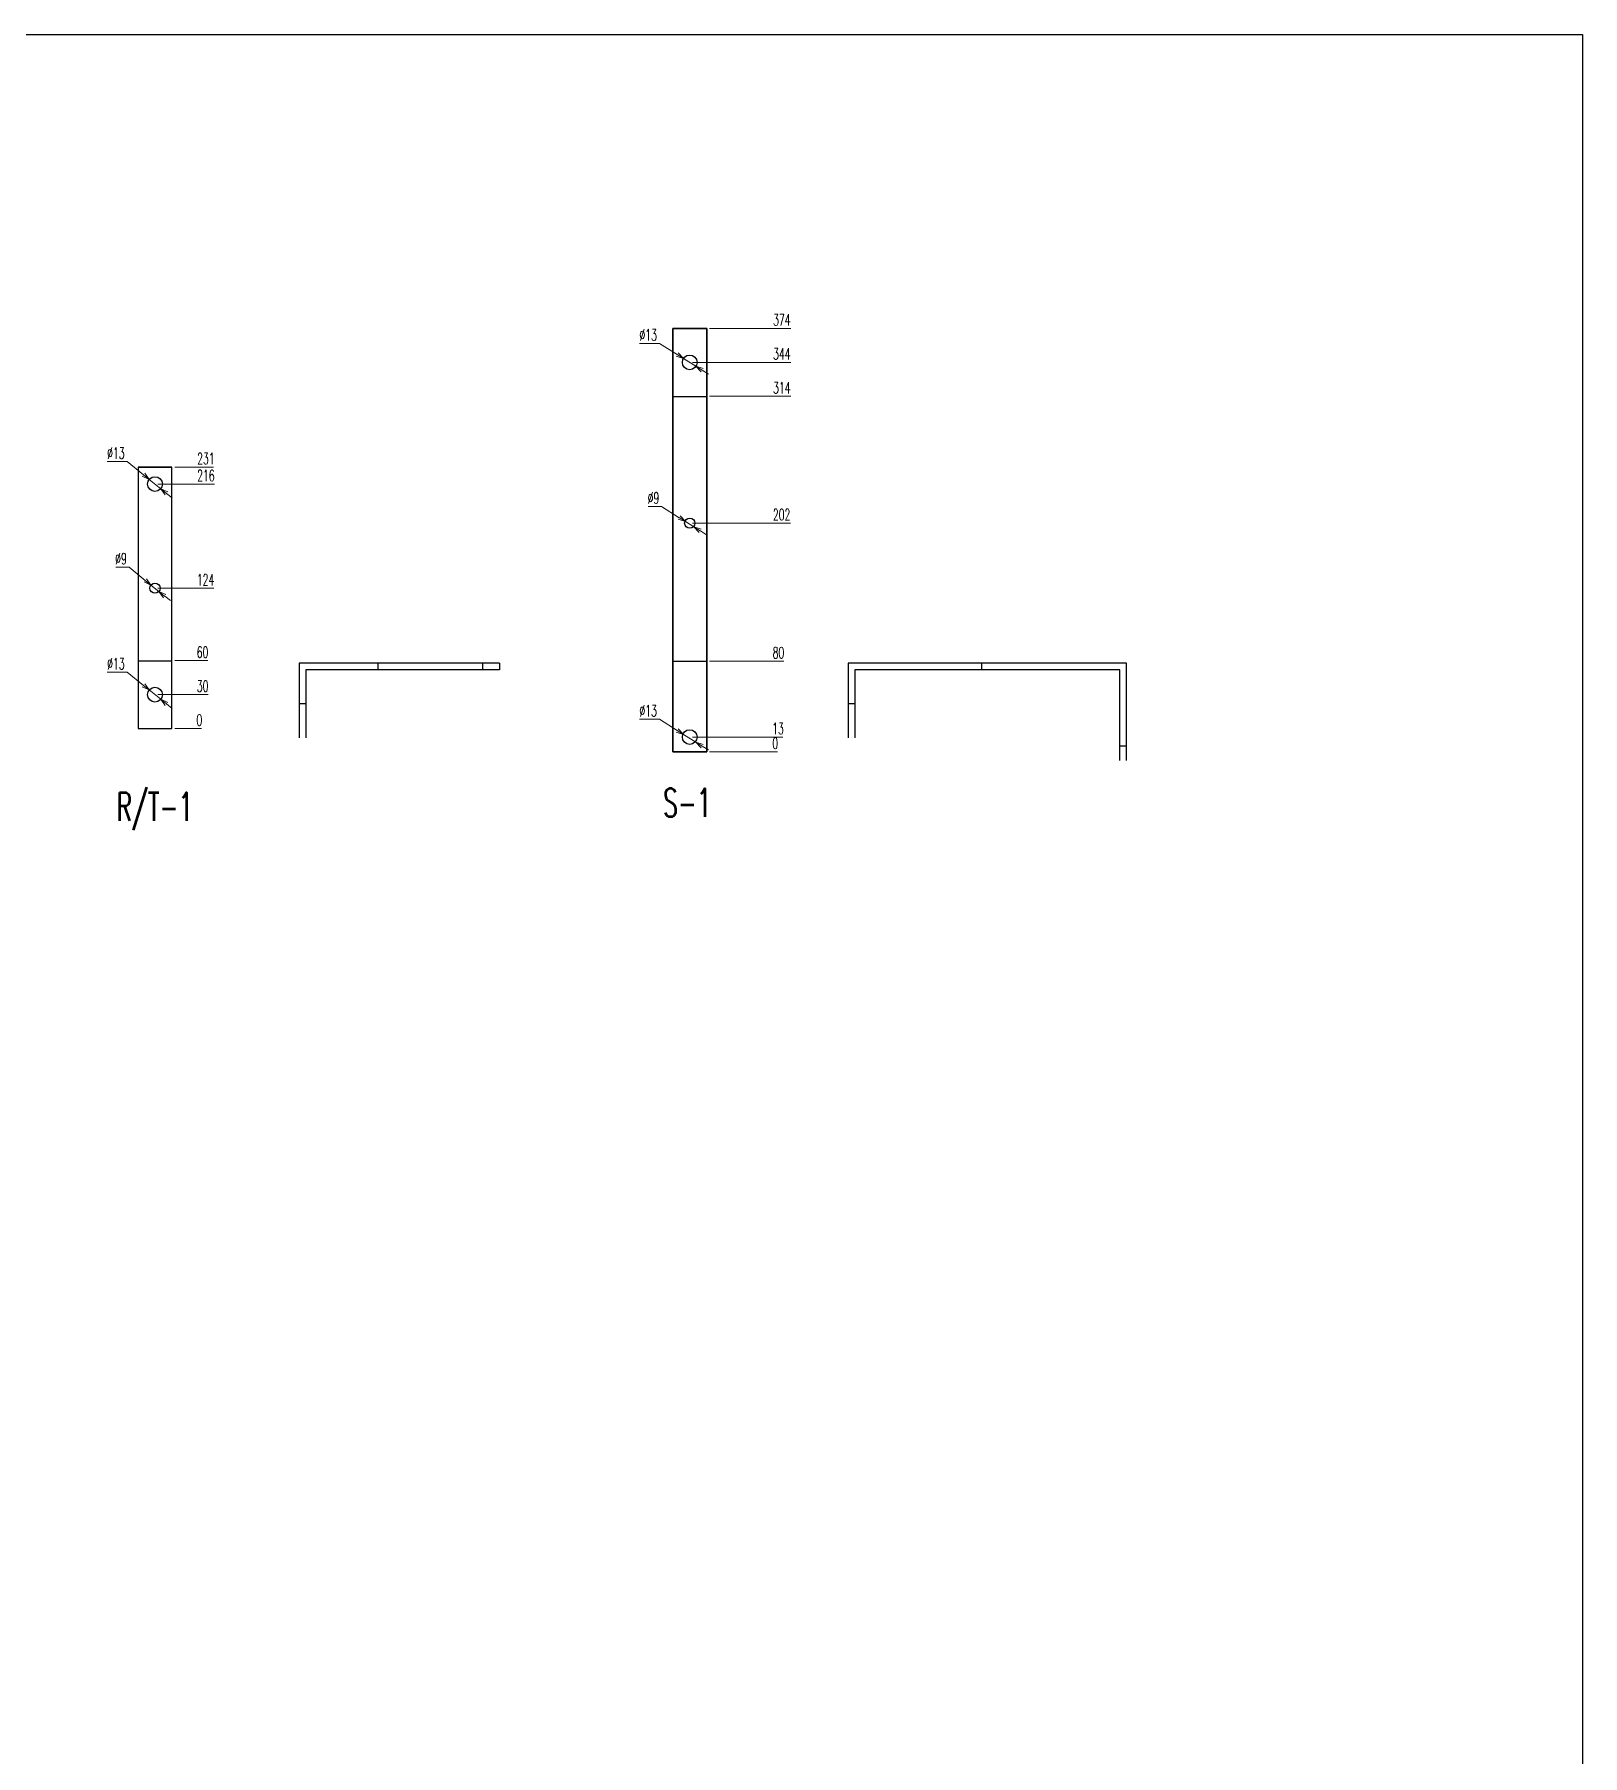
# Model space of a CAD drawing. Header units: millimetres. Extents: x -28296 to 1159, y -35880 to -26991.
# Drawn here: x -22300 to -20932, y -28511 to -26991 of the extents above; entities that cross this region are included whole.
import ezdxf
from ezdxf.enums import TextEntityAlignment as Align

# ---------------------------------------------------------------- set-up
doc = ezdxf.new("R2010")
doc.units = ezdxf.units.MM
doc.header["$LTSCALE"] = 3
doc.layers.add('@.VISIBLE', color=7, linetype='Continuous')
doc.layers.add('dim', color=7, linetype='Continuous')
doc.styles.add('Ann_w01', font='romans.shx', dxfattribs={"width": 0.6, "bigfont": 'chineset.shx'})
doc.dimstyles.new('Dim 01_SC05', dxfattribs={"dimscale": 5, "dimtxt": 2, "dimasz": 1.3, "dimexe": 0.5, "dimexo": 0.5, "dimgap": 0.5, "dimtad": 1, "dimtoh": 1, "dimdec": 1, "dimzin": 12, "dimdsep": 46, "dimtxsty": 'Ann_w01', "dimblk": 'OPEN30', "dimcen": 1.5, "dimclrd": 6, "dimclre": 6, "dimclrt": 3, "dimadec": 1, "dimazin": 3, "dimtm": 1e-09, "dimtfac": 1, "dimtdec": 1, "dimtmove": 0, "dimatfit": 3, "dimldrblk": 'OPEN30', "dimfxl": 1, "dimtolj": 1, "dimlwd": 20, "dimlwe": 20, "dimarcsym": 0})

# ---------------------------------------------------------------- blocks, each defined once
blk = doc.blocks.new('*D1268')
at = {"layer": '@.VISIBLE', "color": 6, "lineweight": 20, "transparency": 16777216}
blk.add_line((-22175.8, -27604.1), (-22152.1, -27604.1), dxfattribs=at)
at = {"layer": 'Defpoints', "color": 0, "transparency": 16777216}
for p in [(-22193.3, -27604.1), (-22178.3, -27604.1), (-22158.6, -27604.1)]:
    blk.add_point(p, dxfattribs=at)
at = {"layer": '@.VISIBLE', "color": 3, "transparency": 16777216, "insert": (-22154.1, -27596.6), "char_height": 10, "attachment_point": 5, "style": 'Ann_w01'}
blk.add_mtext('\\A1;0', dxfattribs=at)
blk = doc.blocks.new('_Open30')
at = {"color": 0, "linetype": 'ByBlock', "lineweight": -2}
for p, q in [((-1, 0.27), (0, 0)), ((0, 0), (-1, -0.27)), ((0, 0), (-1, 0))]:
    blk.add_line(p, q, dxfattribs=at)
blk = doc.blocks.new('*D1269')
at = {"layer": '@.VISIBLE', "color": 6, "lineweight": 20, "transparency": 16777216}
blk.add_line((-22190.8, -27574.1), (-22146.3, -27574.1), dxfattribs=at)
at = {"layer": 'Defpoints', "color": 0, "transparency": 16777216}
for p in [(-22193.3, -27574.1), (-22158.6, -27574.1), (-22193.3, -27604.1)]:
    blk.add_point(p, dxfattribs=at)
at = {"layer": '@.VISIBLE', "color": 3, "transparency": 16777216, "insert": (-22151.2, -27566.6), "char_height": 10, "attachment_point": 5, "style": 'Ann_w01'}
blk.add_mtext('\\A1;30', dxfattribs=at)
blk = doc.blocks.new('*D1270')
at = {"layer": '@.VISIBLE', "color": 6, "lineweight": 20, "transparency": 16777216}
blk.add_line((-22175.8, -27544.1), (-22146.6, -27544.1), dxfattribs=at)
at = {"layer": 'Defpoints', "color": 0, "transparency": 16777216}
for p in [(-22178.3, -27544.1), (-22158.6, -27544.1), (-22193.3, -27604.1)]:
    blk.add_point(p, dxfattribs=at)
at = {"layer": '@.VISIBLE', "color": 3, "transparency": 16777216, "insert": (-22151.3, -27536.6), "char_height": 10, "attachment_point": 5, "style": 'Ann_w01'}
blk.add_mtext('\\A1;60', dxfattribs=at)
blk = doc.blocks.new('*D1271')
at = {"layer": '@.VISIBLE', "color": 6, "lineweight": 20, "transparency": 16777216}
blk.add_line((-22190.8, -27480.1), (-22141.2, -27480.1), dxfattribs=at)
at = {"layer": 'Defpoints', "color": 0, "transparency": 16777216}
for p in [(-22193.3, -27480.1), (-22158.6, -27480.1), (-22193.3, -27604.1)]:
    blk.add_point(p, dxfattribs=at)
at = {"layer": '@.VISIBLE', "color": 3, "transparency": 16777216, "insert": (-22148.6, -27472.6), "char_height": 10, "attachment_point": 5, "style": 'Ann_w01'}
blk.add_mtext('\\A1;124', dxfattribs=at)
blk = doc.blocks.new('*D1272')
at = {"layer": '@.VISIBLE', "color": 6, "lineweight": 20, "transparency": 16777216}
blk.add_line((-22190.8, -27388.1), (-22140.6, -27388.1), dxfattribs=at)
at = {"layer": 'Defpoints', "color": 0, "transparency": 16777216}
for p in [(-22193.3, -27388.1), (-22158.6, -27388.1), (-22193.3, -27604.1)]:
    blk.add_point(p, dxfattribs=at)
at = {"layer": '@.VISIBLE', "color": 3, "transparency": 16777216, "insert": (-22148.3, -27380.6), "char_height": 10, "attachment_point": 5, "style": 'Ann_w01'}
blk.add_mtext('\\A1;216', dxfattribs=at)
blk = doc.blocks.new('*D1273')
at = {"layer": '@.VISIBLE', "color": 6, "lineweight": 20, "transparency": 16777216}
blk.add_line((-22175.8, -27373.1), (-22141.5, -27373.1), dxfattribs=at)
at = {"layer": 'Defpoints', "color": 0, "transparency": 16777216}
for p in [(-22178.3, -27373.1), (-22157.7, -27373.1), (-22193.3, -27604.1)]:
    blk.add_point(p, dxfattribs=at)
at = {"layer": '@.VISIBLE', "color": 3, "transparency": 16777216, "insert": (-22148.3, -27365.6), "char_height": 10, "attachment_point": 5, "style": 'Ann_w01'}
blk.add_mtext('\\A1;231', dxfattribs=at)
blk = doc.blocks.new('*D1274')
at = {"layer": '@.VISIBLE', "color": 6, "lineweight": 20, "transparency": 16777216}
for p, q in [((-22227.8, -27461.5), (-22216.2, -27461.5)), ((-22216.2, -27461.5), (-22201.8, -27473.2)), ((-22189.8, -27483), (-22196.8, -27477.3)), ((-22184.7, -27487), (-22179.7, -27491.1))]:
    blk.add_line(p, q, dxfattribs=at)
at = {"layer": 'Defpoints', "color": 0, "transparency": 16777216}
for p in [(-22196.8, -27477.3), (-22189.8, -27483)]:
    blk.add_point(p, dxfattribs=at)
at = {"layer": '@.VISIBLE', "color": 6, "lineweight": 20, "transparency": 16777216, "xscale": 6.5, "yscale": 6.5, "zscale": 6.5}
for p, rotation in [((-22196.8, -27477.3), 320.9728961270935), ((-22189.8, -27483), 140.9728961270935)]:
    blk.add_blockref('_Open30', p, dxfattribs=dict(at, rotation=rotation))
at = {"layer": '@.VISIBLE', "color": 3, "transparency": 16777216, "insert": (-22223.3, -27454), "char_height": 10, "attachment_point": 5, "style": 'Ann_w01'}
blk.add_mtext('\\A1;∅9', dxfattribs=at)
blk = doc.blocks.new('*D1275')
at = {"layer": '@.VISIBLE', "color": 6, "lineweight": 20, "transparency": 16777216}
for p, q in [((-22235.4, -27368.3), (-22217.7, -27368.3)), ((-22217.7, -27368.3), (-22203.4, -27379.9)), ((-22188.2, -27392.2), (-22198.3, -27384)), ((-22183.2, -27396.3), (-22178.1, -27400.4))]:
    blk.add_line(p, q, dxfattribs=at)
at = {"layer": 'Defpoints', "color": 0, "transparency": 16777216}
for p in [(-22198.3, -27384), (-22188.2, -27392.2)]:
    blk.add_point(p, dxfattribs=at)
at = {"layer": '@.VISIBLE', "color": 6, "lineweight": 20, "transparency": 16777216, "xscale": 6.5, "yscale": 6.5, "zscale": 6.5}
for p, rotation in [((-22198.3, -27384), 320.9728961271513), ((-22188.2, -27392.2), 140.9728961271513)]:
    blk.add_blockref('_Open30', p, dxfattribs=dict(at, rotation=rotation))
at = {"layer": '@.VISIBLE', "color": 3, "transparency": 16777216, "insert": (-22227.8, -27360.8), "char_height": 10, "attachment_point": 5, "style": 'Ann_w01'}
blk.add_mtext('\\A1;∅13', dxfattribs=at)
blk = doc.blocks.new('*D1276')
at = {"layer": '@.VISIBLE', "color": 6, "lineweight": 20, "transparency": 16777216}
for p, q in [((-22235.4, -27554.3), (-22217.7, -27554.3)), ((-22217.7, -27554.3), (-22203.4, -27565.9)), ((-22188.2, -27578.2), (-22198.3, -27570)), ((-22183.2, -27582.3), (-22178.1, -27586.4))]:
    blk.add_line(p, q, dxfattribs=at)
at = {"layer": 'Defpoints', "color": 0, "transparency": 16777216}
for p in [(-22198.3, -27570), (-22188.2, -27578.2)]:
    blk.add_point(p, dxfattribs=at)
at = {"layer": '@.VISIBLE', "color": 6, "lineweight": 20, "transparency": 16777216, "xscale": 6.5, "yscale": 6.5, "zscale": 6.5}
for p, rotation in [((-22198.3, -27570), 320.9728961272641), ((-22188.2, -27578.2), 140.9728961272641)]:
    blk.add_blockref('_Open30', p, dxfattribs=dict(at, rotation=rotation))
at = {"layer": '@.VISIBLE', "color": 3, "transparency": 16777216, "insert": (-22227.8, -27546.8), "char_height": 10, "attachment_point": 5, "style": 'Ann_w01'}
blk.add_mtext('\\A1;∅13', dxfattribs=at)
blk = doc.blocks.new('*D1277')
at = {"layer": '@.VISIBLE', "color": 6, "lineweight": 20, "transparency": 16777216}
for p, q in [((-21757.6, -27407.9), (-21745.9, -27407.9)), ((-21745.9, -27407.9), (-21730.3, -27417.8)), ((-21717.2, -27426), (-21724.8, -27421.2)), ((-21711.6, -27429.5), (-21706.1, -27432.9))]:
    blk.add_line(p, q, dxfattribs=at)
at = {"layer": 'Defpoints', "color": 0, "transparency": 16777216}
for p in [(-21724.8, -27421.2), (-21717.2, -27426)]:
    blk.add_point(p, dxfattribs=at)
at = {"layer": '@.VISIBLE', "color": 6, "lineweight": 20, "transparency": 16777216, "xscale": 6.5, "yscale": 6.5, "zscale": 6.5}
for p, rotation in [((-21724.8, -27421.2), 327.8551706037724), ((-21717.2, -27426), 147.8551706037724)]:
    blk.add_blockref('_Open30', p, dxfattribs=dict(at, rotation=rotation))
at = {"layer": '@.VISIBLE', "color": 3, "transparency": 16777216, "insert": (-21753, -27400.4), "char_height": 10, "attachment_point": 5, "style": 'Ann_w01'}
blk.add_mtext('\\A1;∅9', dxfattribs=at)
blk = doc.blocks.new('*D1278')
at = {"layer": '@.VISIBLE', "color": 6, "lineweight": 20, "transparency": 16777216}
for p, q in [((-21765.3, -27263.9), (-21747.6, -27263.9)), ((-21747.6, -27263.9), (-21732, -27273.7)), ((-21715.5, -27284.1), (-21726.5, -27277.2)), ((-21710, -27287.5), (-21704.5, -27291))]:
    blk.add_line(p, q, dxfattribs=at)
at = {"layer": 'Defpoints', "color": 0, "transparency": 16777216}
for p in [(-21726.5, -27277.2), (-21715.5, -27284.1)]:
    blk.add_point(p, dxfattribs=at)
at = {"layer": '@.VISIBLE', "color": 6, "lineweight": 20, "transparency": 16777216, "xscale": 6.5, "yscale": 6.5, "zscale": 6.5}
for p, rotation in [((-21726.5, -27277.2), 327.8551706038559), ((-21715.5, -27284.1), 147.8551706038559)]:
    blk.add_blockref('_Open30', p, dxfattribs=dict(at, rotation=rotation))
at = {"layer": '@.VISIBLE', "color": 3, "transparency": 16777216, "insert": (-21757.7, -27256.4), "char_height": 10, "attachment_point": 5, "style": 'Ann_w01'}
blk.add_mtext('\\A1;∅13', dxfattribs=at)
blk = doc.blocks.new('*D1279')
at = {"layer": '@.VISIBLE', "color": 6, "lineweight": 20, "transparency": 16777216}
for p, q in [((-21765.3, -27595.9), (-21747.6, -27595.9)), ((-21747.6, -27595.9), (-21732, -27605.7)), ((-21715.5, -27616.1), (-21726.5, -27609.2)), ((-21710, -27619.5), (-21704.5, -27623))]:
    blk.add_line(p, q, dxfattribs=at)
at = {"layer": 'Defpoints', "color": 0, "transparency": 16777216}
for p in [(-21726.5, -27609.2), (-21715.5, -27616.1)]:
    blk.add_point(p, dxfattribs=at)
at = {"layer": '@.VISIBLE', "color": 6, "lineweight": 20, "transparency": 16777216, "xscale": 6.5, "yscale": 6.5, "zscale": 6.5}
for p, rotation in [((-21726.5, -27609.2), 327.8551706039172), ((-21715.5, -27616.1), 147.8551706039171)]:
    blk.add_blockref('_Open30', p, dxfattribs=dict(at, rotation=rotation))
at = {"layer": '@.VISIBLE', "color": 3, "transparency": 16777216, "insert": (-21757.7, -27588.4), "char_height": 10, "attachment_point": 5, "style": 'Ann_w01'}
blk.add_mtext('\\A1;∅13', dxfattribs=at)
blk = doc.blocks.new('*D1280')
at = {"layer": '@.VISIBLE', "color": 6, "lineweight": 20, "transparency": 16777216}
blk.add_line((-21703.5, -27624.6), (-21643.5, -27624.6), dxfattribs=at)
at = {"layer": 'Defpoints', "color": 0, "transparency": 16777216}
for p in [(-21721, -27624.6), (-21706, -27624.6), (-21650, -27624.6)]:
    blk.add_point(p, dxfattribs=at)
at = {"layer": '@.VISIBLE', "color": 3, "transparency": 16777216, "insert": (-21645.5, -27617.1), "char_height": 10, "attachment_point": 5, "style": 'Ann_w01'}
blk.add_mtext('\\A1;0', dxfattribs=at)
blk = doc.blocks.new('*D1281')
at = {"layer": '@.VISIBLE', "color": 6, "lineweight": 20, "transparency": 16777216}
blk.add_line((-21718.5, -27611.6), (-21638.6, -27611.6), dxfattribs=at)
at = {"layer": 'Defpoints', "color": 0, "transparency": 16777216}
for p in [(-21721, -27611.6), (-21650, -27611.6), (-21721, -27624.6)]:
    blk.add_point(p, dxfattribs=at)
at = {"layer": '@.VISIBLE', "color": 3, "transparency": 16777216, "insert": (-21643, -27604.1), "char_height": 10, "attachment_point": 5, "style": 'Ann_w01'}
blk.add_mtext('\\A1;13', dxfattribs=at)
blk = doc.blocks.new('*D1282')
at = {"layer": '@.VISIBLE', "color": 6, "lineweight": 20, "transparency": 16777216}
blk.add_line((-21703.5, -27544.6), (-21637.8, -27544.6), dxfattribs=at)
at = {"layer": 'Defpoints', "color": 0, "transparency": 16777216}
for p in [(-21706, -27544.6), (-21650, -27544.6), (-21721, -27624.6)]:
    blk.add_point(p, dxfattribs=at)
at = {"layer": '@.VISIBLE', "color": 3, "transparency": 16777216, "insert": (-21642.6, -27537.1), "char_height": 10, "attachment_point": 5, "style": 'Ann_w01'}
blk.add_mtext('\\A1;80', dxfattribs=at)
blk = doc.blocks.new('*D1283')
at = {"layer": '@.VISIBLE', "color": 6, "lineweight": 20, "transparency": 16777216}
blk.add_line((-21718.5, -27422.6), (-21632, -27422.6), dxfattribs=at)
at = {"layer": 'Defpoints', "color": 0, "transparency": 16777216}
for p in [(-21721, -27422.6), (-21650, -27422.6), (-21721, -27624.6)]:
    blk.add_point(p, dxfattribs=at)
at = {"layer": '@.VISIBLE', "color": 3, "transparency": 16777216, "insert": (-21639.8, -27415.1), "char_height": 10, "attachment_point": 5, "style": 'Ann_w01'}
blk.add_mtext('\\A1;202', dxfattribs=at)
blk = doc.blocks.new('*D1284')
at = {"layer": '@.VISIBLE', "color": 6, "lineweight": 20, "transparency": 16777216}
blk.add_line((-21703.5, -27310.6), (-21631.8, -27310.6), dxfattribs=at)
at = {"layer": 'Defpoints', "color": 0, "transparency": 16777216}
for p in [(-21706, -27310.6), (-21650, -27310.6), (-21721, -27624.6)]:
    blk.add_point(p, dxfattribs=at)
at = {"layer": '@.VISIBLE', "color": 3, "transparency": 16777216, "insert": (-21639.6, -27303.1), "char_height": 10, "attachment_point": 5, "style": 'Ann_w01'}
blk.add_mtext('\\A1;314', dxfattribs=at)
blk = doc.blocks.new('*D1285')
at = {"layer": '@.VISIBLE', "color": 6, "lineweight": 20, "transparency": 16777216}
blk.add_line((-21718.5, -27280.6), (-21631.8, -27280.6), dxfattribs=at)
at = {"layer": 'Defpoints', "color": 0, "transparency": 16777216}
for p in [(-21721, -27280.6), (-21650, -27280.6), (-21721, -27624.6)]:
    blk.add_point(p, dxfattribs=at)
at = {"layer": '@.VISIBLE', "color": 3, "transparency": 16777216, "insert": (-21639.6, -27273.1), "char_height": 10, "attachment_point": 5, "style": 'Ann_w01'}
blk.add_mtext('\\A1;344', dxfattribs=at)
blk = doc.blocks.new('*D1286')
at = {"layer": '@.VISIBLE', "color": 6, "lineweight": 20, "transparency": 16777216}
blk.add_line((-21703.5, -27250.6), (-21631.8, -27250.6), dxfattribs=at)
at = {"layer": 'Defpoints', "color": 0, "transparency": 16777216}
for p in [(-21706, -27250.6), (-21650, -27250.6), (-21721, -27624.6)]:
    blk.add_point(p, dxfattribs=at)
at = {"layer": '@.VISIBLE', "color": 3, "transparency": 16777216, "insert": (-21639.6, -27243.1), "char_height": 10, "attachment_point": 5, "style": 'Ann_w01'}
blk.add_mtext('\\A1;374', dxfattribs=at)

msp = doc.modelspace()

# ---------------------------------------------------------------- linework, layer by layer
at = {"layer": '@.VISIBLE', "color": 2}
for p, q in [((-21735.96, -27250.61), (-21705.96, -27250.61)), ((-21735.96, -27310.61), (-21705.96, -27310.61)), ((-21735.96, -27544.61), (-21705.96, -27544.61)), ((-21575.07, -27582.3), (-21581.07, -27582.3)), ((-21735.96, -27624.61), (-21705.96, -27624.61))]:
    msp.add_line(p, q, dxfattribs=at)
at = {"layer": '@.VISIBLE', "color": 1}
for p, q in [((-22208.27, -27373.12), (-22178.27, -27373.12)), ((-22208.27, -27544.12), (-22178.27, -27544.12)), ((-22060.01, -27582.3), (-22066.01, -27582.3)), ((-22208.27, -27604.12), (-22178.27, -27604.12))]:
    msp.add_line(p, q, dxfattribs=at)
at = {"layer": '@.VISIBLE'}
for p, q in [((-21996.01, -27552.3), (-21996.01, -27546.3)), ((-21904.01, -27546.3), (-21904.01, -27552.3)), ((-21889.01, -27546.3), (-21889.01, -27552.3)), ((-21463.07, -27552.3), (-21463.07, -27546.3)), ((-21341.07, -27619.3), (-21335.07, -27619.3))]:
    msp.add_line(p, q, dxfattribs=at)
msp.add_lwpolyline([(-20932.38, -30673.43), (-23686.62, -30673.43), (-23686.62, -26990.92), (-20932.38, -26990.92)], close=True, dxfattribs=at)
at = {"layer": '@.VISIBLE', "color": 2}
for points in [[(-21735.96, -27624.61), (-21705.96, -27624.61), (-21705.96, -27250.61), (-21735.96, -27250.61)], [(-21735.96, -27250.61), (-21705.96, -27250.61), (-21705.96, -27624.61), (-21735.96, -27624.61)]]:
    msp.add_lwpolyline(points, close=True, dxfattribs=at)
at = {"layer": '@.VISIBLE', "color": 1}
msp.add_lwpolyline([(-22208.27, -27604.12), (-22178.27, -27604.12), (-22178.27, -27373.12), (-22208.27, -27373.12)], close=True, dxfattribs=at)
for points in [[(-21889.01, -27546.3), (-22066.01, -27546.3), (-22066.01, -27612.3)], [(-21889.01, -27552.3), (-22060.01, -27552.3), (-22060.01, -27612.3)]]:
    msp.add_lwpolyline(points, dxfattribs=at)
at = {"layer": '@.VISIBLE', "color": 2}
for points in [[(-21533.07, -27546.3), (-21581.07, -27546.3), (-21581.07, -27612.3)], [(-21335.07, -27632.3), (-21335.07, -27546.3), (-21581.07, -27546.3), (-21581.07, -27612.3)], [(-21533.07, -27552.3), (-21575.07, -27552.3), (-21575.07, -27612.3)], [(-21341.07, -27632.3), (-21341.07, -27552.3), (-21575.07, -27552.3), (-21575.07, -27612.3)]]:
    msp.add_lwpolyline(points, dxfattribs=at)
for centre, radius in [((-21720.96, -27280.61), 6.5), ((-21720.96, -27422.61), 4.5), ((-21720.96, -27611.61), 6.5)]:
    msp.add_circle(centre, radius, dxfattribs=at)
at = {"layer": '@.VISIBLE', "color": 1}
for centre, radius in [((-22193.27, -27388.12), 6.5), ((-22193.27, -27480.12), 4.5), ((-22193.27, -27574.12), 6.5)]:
    msp.add_circle(centre, radius, dxfattribs=at)

# ---------------------------------------------------------------- texts
at = {"layer": 'dim', "color": 0, "style": 'Ann_w01', "width": 0.6}
for s, p in [('R/T-1', (-22193.47, -27673.12)), ('S-1', (-21723.15, -27669.61))]:
    msp.add_text(s, height=25, dxfattribs=at).set_placement(p, align=Align.MIDDLE_CENTER)

# ---------------------------------------------------------------- dimensions: what is measured, and where the dimension line sits
at = {"layer": '@.VISIBLE'}
for feature_location, offset, origin, picture, middle in [((-21705.96, -27250.61), (55.98, 0), (-21720.96, -27624.61), '*D1286', (-21639.62, -27243.11)), ((-21720.96, -27280.61), (70.98, 0), (-21720.96, -27624.61), '*D1285', (-21639.62, -27273.11)), ((-21705.96, -27310.61), (55.98, 0), (-21720.96, -27624.61), '*D1284', (-21639.62, -27303.11)), ((-22178.27, -27373.12), (20.57, 0), (-22193.27, -27604.12), '*D1273', (-22148.35, -27365.62)), ((-22193.27, -27388.12), (34.71, 0), (-22193.27, -27604.12), '*D1272', (-22148.35, -27380.62)), ((-21720.96, -27422.61), (70.98, 0), (-21720.96, -27624.61), '*D1283', (-21639.76, -27415.11)), ((-22193.27, -27480.12), (34.71, 0), (-22193.27, -27604.12), '*D1271', (-22148.63, -27472.62)), ((-22178.27, -27544.12), (19.71, 0), (-22193.27, -27604.12), '*D1270', (-22151.35, -27536.62)), ((-21705.96, -27544.61), (55.98, 0), (-21720.96, -27624.61), '*D1282', (-21642.62, -27537.11)), ((-22193.27, -27574.12), (34.71, 0), (-22193.27, -27604.12), '*D1269', (-22151.21, -27566.62)), ((-22178.27226023, -27604.12089079), (19.70989001, 0), (-22193.27226023, -27604.12089079), '*D1268', (-22154.06237022, -27596.62089079)), ((-21720.96, -27611.61), (70.98, 0), (-21720.96, -27624.61), '*D1281', (-21643.05, -27604.11)), ((-21705.96222855, -27624.61309845), (55.98387895, 0), (-21720.96222855, -27624.61309845), '*D1280', (-21645.4783496, -27617.11309845))]:
    dim = msp.add_ordinate_dim(feature_location=feature_location, offset=offset, dtype=0, origin=origin, dimstyle='Dim 01_SC05', dxfattribs=at)
    dim.commit()
    dim.dimension.update_dxf_attribs({"geometry": picture, "text_midpoint": middle})
for p1, p2, picture, middle in [((-21715.46, -27284.07), (-21726.47, -27277.15), '*D1278', (-21757.7, -27263.85)), ((-22188.22, -27392.21), (-22198.32, -27384.03), '*D1275', (-22227.81, -27368.29)), ((-21717.15, -27426.01), (-21724.77, -27421.22), '*D1277', (-21753.01, -27407.92)), ((-22189.78, -27482.95), (-22196.77, -27477.29), '*D1274', (-22223.26, -27461.55)), ((-22188.22, -27578.21), (-22198.32, -27570.03), '*D1276', (-22227.81, -27554.29)), ((-21715.46, -27616.07), (-21726.47, -27609.15), '*D1279', (-21757.7, -27595.85))]:
    dim = msp.add_diameter_dim_2p(p1=p1, p2=p2, dimstyle='Dim 01_SC05', dxfattribs=at)
    dim.commit()
    dim.dimension.update_dxf_attribs({"geometry": picture, "text_midpoint": middle, "dimtype": 163})

doc.saveas('drawing.dxf')
